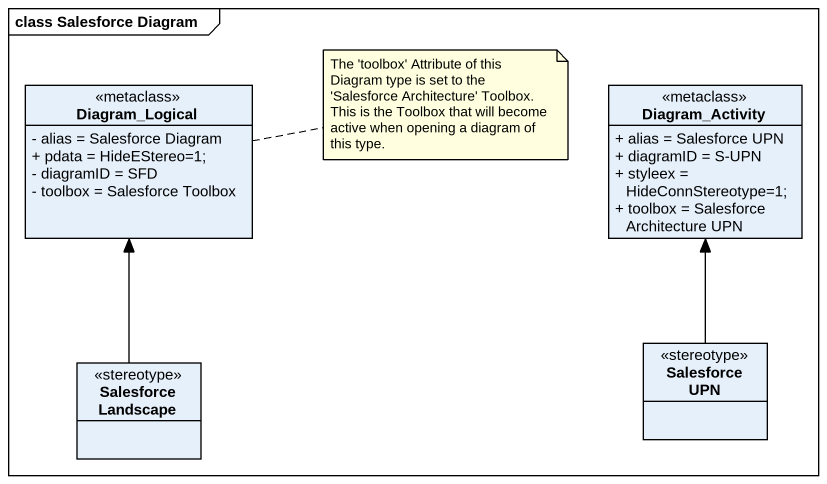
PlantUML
@startuml
mainframe class Salesforce Diagram
hide circle
hide empty members
skinparam classAttributeIconSize 0
class Diagram_Logical <<metaclass>> {
  - alias = Salesforce Diagram
  + pdata = HideEStereo=1;
  - diagramID = SFD
  - toolbox = Salesforce Toolbox
}
class Diagram_Activity <<metaclass>> {
  + alias = Salesforce UPN
  + diagramID = S-UPN
  + styleex = HideConnStereotype=1;
  + toolbox = Salesforce Architecture UPN
}
class "Salesforce Landscape" as Salesforce_Landscape <<stereotype>>
class "Salesforce UPN" as Salesforce_UPN <<stereotype>>
Salesforce_Landscape -up-> Diagram_Logical
Salesforce_UPN -up-> Diagram_Activity
note right of Diagram_Logical : The 'toolbox' Attribute of this Diagram type is set to the 'Salesforce Architecture' Toolbox. This is the Toolbox that will become active when opening a diagram of this type.
@enduml
